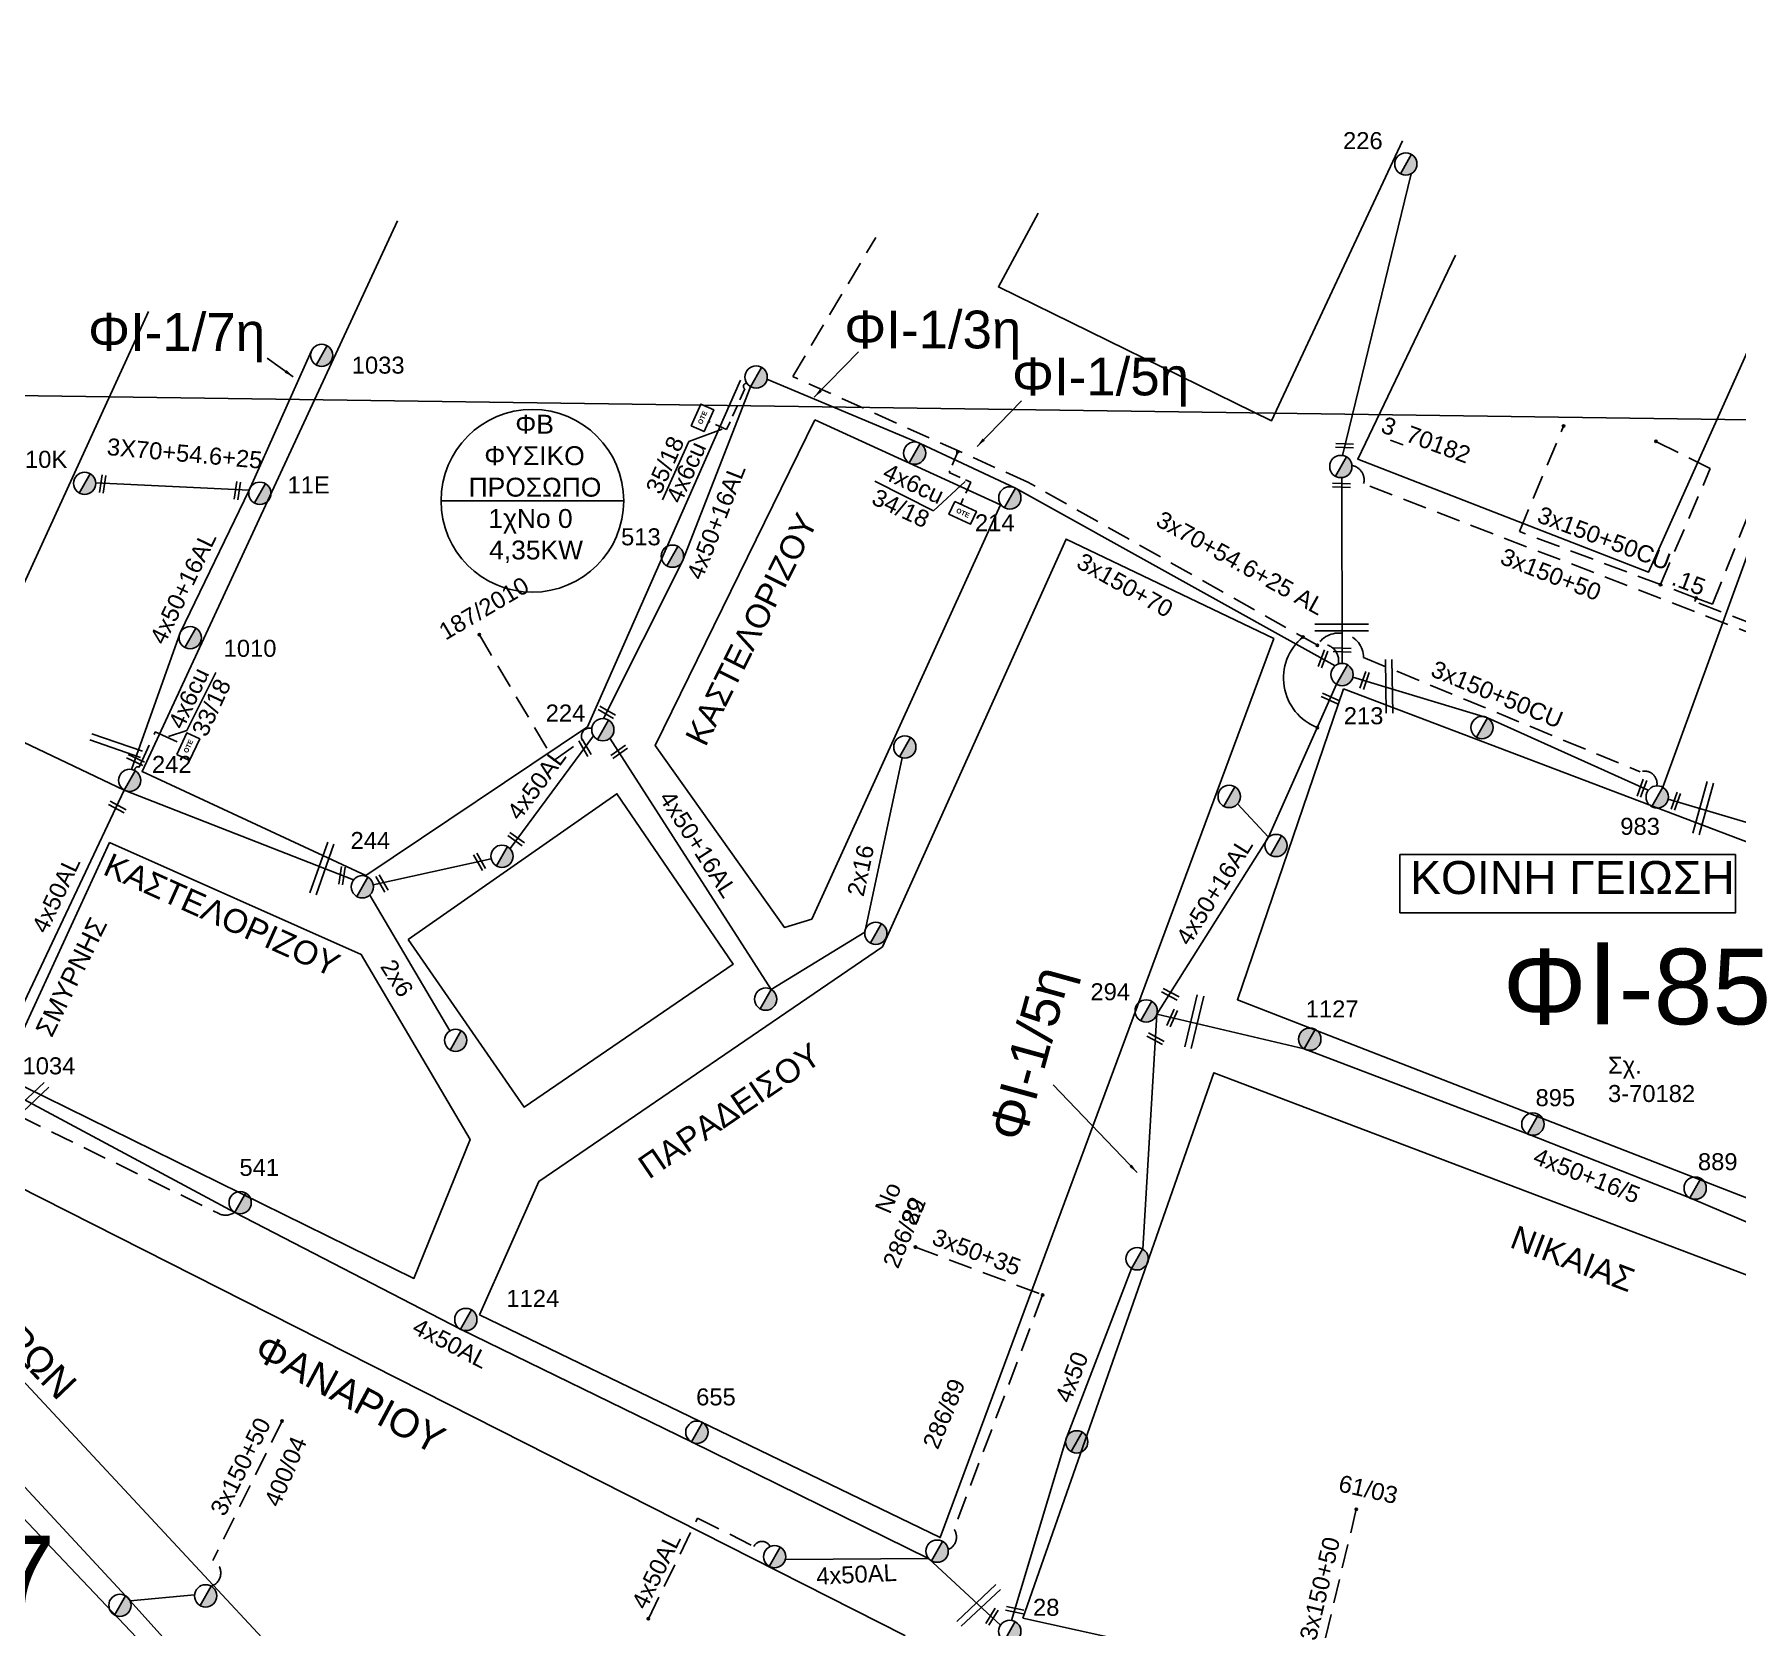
# Model space of a CAD drawing. Header units: millimetres. Extents: x 1091 to 3521, y 1177 to 2968.
# Drawn here: x 2548.9 to 2729.1, y 2382.2 to 2550.8 of the extents above; entities that cross this region are included whole.
import ezdxf
from ezdxf.enums import TextEntityAlignment as Align

# ---------------------------------------------------------------- set-up
doc = ezdxf.new("R2010")
doc.units = ezdxf.units.MM
doc.linetypes.add('DASHED', pattern=[19.05, 12.7, -6.35])
for name, color, linetype, lineweight in [('2x16', 7, 'Continuous', 30), ('2x6', 7, 'SYN_LINE', 30), ('3x150+50', 7, 'Continuous', 30), ('3x150+70', 7, 'Continuous', 30), ('3x65+38+23_5', 7, 'Continuous', 30), ('4x25', 7, 'Continuous', 30), ('4x50', 7, 'Continuous', 30), ('4x50+16_5', 7, 'Continuous', 30), ('Άγνωστα', 7, 'Continuous', 30), ('Γυμνά εναέρια ΧΤ (3Φ) 4x50AL', 7, 'Continuous', 30), ('Γυμνά εναέρια ΧΤ και ΦΟΠ (3Φ)   4x50+16AL', 7, 'Continuous', 30), ('Καλωδια Χ.Τ. 3x50+35', 7, 'Continuous', 30), ('Καλώδια ΧΤ   3x150+50CU', 7, 'DASHED', 30), ('Καλώδια ΧΤ   3x150+70AL', 7, 'DASHED', 30), ('Καλώδια ΧΤ   3x150AL+50CU', 7, 'DASHED', 30), ('Συνεστραμμένα ΧΤ   3x70+54.6+25 AL', 7, 'SYN_LINE', 30), ('Υπόγεια Καλώδια Δικτύου ΧΤ   .15', 7, 'DASHED', 30), ('Υπόγεια καλώδια Παροχών ΧΤ   4x50AL', 7, 'DASHED', 30), ('Υπόγεια καλώδια Παροχών ΧΤ   4x6', 7, 'DASHED', 30)]:
    doc.layers.add(name, color=color, linetype=linetype, lineweight=lineweight)
for name, color, linetype in [('Pillar OTE', 7, 'Continuous'), ('TEXT ΚΑΛΩΔΙΩΝ', 7, 'Continuous'), ('ΑΓΝΩΣΤΟ ΕΝΑΕΡΙΟ ΚΑΛΩΔΙΟ', 7, 'Continuous'), ('ΑΓΝΩΣΤΟ ΥΠΟΓΕΙΟ ΚΑΛΩΔΙΟ', 7, 'DASHED'), ('Επιγραφές - Σχήματα', 7, 'Continuous'), ('Μηχανική τομή', 7, 'Continuous'), ('Στύλος Ξύλινος', 7, 'Continuous'), ('Στύλος Ξύλινος @ 1', 7, 'Continuous'), ('Στύλος ΦΜ', 7, 'Continuous'), ('Στύλος ΦΜ @ 1', 7, 'Continuous'), ('Συνδέσεις', 7, 'Continuous'), ('Τομή', 7, 'Continuous'), ('Υπόβαθρο ΔΕΗ', 7, 'Continuous')]:
    doc.layers.add(name, color=color, linetype=linetype)
doc.styles.add('ar', font='arial.ttf')
doc.styles.add('arial', font='arial.ttf')
doc.styles.get("Standard").update_dxf_attribs({"font": 'arial.ttf', "height": 1.8})
doc.linetypes.add('SYN_LINE', pattern='A,0.5,-0.0001,["/\\/\\/\\/",Standard,S=0.1,R=0,X=0,Y=-0.05],-0.25', length=0.7501)
doc.dimstyles.new('ISO-25', dxfattribs={"dimtxt": 2.5, "dimasz": 2.5, "dimexe": 1.25, "dimexo": 0.625, "dimtad": 1, "dimtxsty": 'Standard', "dimcen": 2.5, "dimadec": 0, "dimazin": 0, "dimtfac": 1, "dimtmove": 0, "dimatfit": 3, "dimfxl": 1, "dimarcsym": 0})

# ---------------------------------------------------------------- blocks, each defined once
blk = doc.blocks.new('ΥΠΑΡΧΩΝ ΤΣΙΜΕΝΤΕΝΙΟΣ ΣΤΥΛΟΣ')
at = {"layer": 'Στύλος ΦΜ'}
blk.add_hatch(color=7, dxfattribs=at).paths.add_polyline_path([(-1.29, -2.28, 0.574793), (2.62, 0, 0.268822), (1.3, 2.27)])
at = {"layer": 'Στύλος ΦΜ', "color": 7}
blk.add_line((-1.29, -2.28), (1.3, 2.27), dxfattribs=at)
blk.add_circle((0, 0), 2.62, dxfattribs=at)
at = {"layer": 'Στύλος ΦΜ', "flags": 4}
for tag, p in [('ΑΡΙΘΜΟΣ', (-4.68, 8.05)), ('ΤΥΠΟΣ', (-4.91, 3.03))]:
    blk.add_attdef(tag, p, '', height=4, dxfattribs=at)
blk = doc.blocks.new('ΥΠΑΡΧΩΝ ΞΥΛΙΝΟΣ ΣΤΥΛΟΣ')
at = {"layer": 'Στύλος Ξύλινος'}
h = blk.add_hatch(color=7, dxfattribs=at)
h.paths.add_polyline_path([(-2.62, 0, 0.270008), (-1.29, -2.28), (1.3, 2.27, 0.576266)])
h.paths.add_polyline_path([(-1.29, -2.28, 0.574793), (2.62, 0, 0.268822), (1.3, 2.27)])
at = {"layer": 'Στύλος Ξύλινος', "color": 7}
blk.add_line((-1.29, -2.28), (1.3, 2.27), dxfattribs=at)
blk.add_circle((0, 0), 2.62, dxfattribs=at)
at = {"layer": 'Στύλος Ξύλινος', "color": 1, "flags": 4}
for tag, p in [('ΑΡΙΘΜΟΣ', (-4.91, 8.6)), ('ΤΥΠΟΣ', (-4.85, 3.39))]:
    blk.add_attdef(tag, p, '', height=4, dxfattribs=at)
blk = doc.blocks.new('_ΣΥΝΔΕΣΗ')
at = {"layer": 'Συνδέσεις', "linetype": 'SYN_LINE', "ltscale": 40}
blk.add_hatch(color=256, dxfattribs=at).paths.add_polyline_path([(0.5, -0.01, 1), (-0.5, -0.01, 1)])
at = {"layer": 'Συνδέσεις'}
blk.add_circle((0, -0.01), 0.5, dxfattribs=at)
blk = doc.blocks.new('ΤΟΜΗ')
at = {"layer": 'Τομή', "ltscale": 40}
for p, q in [((11.33, -0.65), (-11.4, -0.65)), ((11.33, -3.42), (-11.4, -3.42))]:
    blk.add_line(p, q, dxfattribs=at)
blk = doc.blocks.new('ΜΗΧΑΝΙΚΗ ΤΟΜΗ')
at = {"layer": 'Μηχανική τομή', "ltscale": 40}
for p, q in [((-3.79, 1.21), (3.79, 1.21)), ((3.79, -0.34), (-3.79, -0.34))]:
    blk.add_line(p, q, dxfattribs=at)
blk = doc.blocks.new('PILLAR ΟΤΕ')
at = {"layer": 'Pillar OTE', "ltscale": 40}
blk.add_lwpolyline([(-3.31, 2.02), (3.39, 2.02), (3.39, -1.99), (-3.31, -1.99)], close=True, dxfattribs=at)
at = {"layer": 'Pillar OTE', "insert": (-1.81, 0.71), "char_height": 1.3575, "width": 109.961, "attachment_point": 1}
blk.add_mtext('{\\fArial|b1|i0|c161|p34;OTE}', dxfattribs=at)

msp = doc.modelspace()

# ---------------------------------------------------------------- hatches: boundary and pattern name
at = {"layer": 'Pillar OTE', "ltscale": 40}
h = msp.add_hatch(color=256, dxfattribs=at)
h.dxf.hatch_style = 1
h.paths.add_polyline_path([(2646.55, 2506.76), (2646.56, 2506.34), (2646.88, 2506.61)])

# ---------------------------------------------------------------- linework, layer by layer
at = {"lineweight": -3, "ltscale": 0.2}
msp.add_line((2591.96, 2501.4), (2611.29, 2501.4), dxfattribs=at)
msp.add_circle((2601.63, 2501.4), 9.67, dxfattribs=at)
at = {"layer": '2x16', "color": 30, "lineweight": -3, "ltscale": 0.1}
msp.add_lwpolyline([(2626.92, 2449.68), (2636.82, 2455.75), (2640.77, 2474.2)], dxfattribs=at)
at = {"layer": '2x6', "color": 30, "linetype": 'SYN_LINE', "lineweight": -3, "ltscale": 15}
msp.add_lwpolyline([(2584.42, 2459.67), (2592.9, 2445.31)], dxfattribs=at)
at = {"layer": '3x150+50', "color": 133, "linetype": 'DASHED', "lineweight": -3, "ltscale": 0.2}
msp.add_lwpolyline([(2737.07, 2490.11), (2735.31, 2485.55), (2689.63, 2503.22, 0.439609), (2688.39, 2505.14)], format="xyb", dxfattribs=at)
at = {"layer": '3x150+50', "color": 30, "linetype": 'DASHED', "lineweight": -3, "ltscale": 0.2}
msp.add_lwpolyline([(2575.14, 2404.01), (2567.8, 2389.25, -0.684738), (2567.62, 2386.52, 0.710186)], format="xyb", dxfattribs=at)
at = {"layer": '3x150+50', "color": 27, "linetype": 'DASHED', "lineweight": -3, "ltscale": 0.2}
msp.add_lwpolyline([(2688.85, 2394.66), (2684.24, 2375.4), (2691.38, 2373.93, -0.417494), (2693.93, 2373.74, 18.398229)], format="xyb", dxfattribs=at)
at = {"layer": '3x150+70', "color": 2, "linetype": 'DASHED', "lineweight": -3, "ltscale": 0.2}
msp.add_lwpolyline([(2686.93, 2484.11, 0.592147), (2684.73, 2486.12), (2654.07, 2503.38), (2629.19, 2514.56), (2637.99, 2529.28)], format="xyb", dxfattribs=at)
at = {"layer": '3x65+38+23_5', "color": 30, "lineweight": -3, "ltscale": 0.1}
msp.add_lwpolyline([(2721.29, 2471.08), (2733.35, 2504.13), (2744.18, 2528.57)], dxfattribs=at)
at = {"layer": '4x25', "color": 7, "linetype": 'DASHED', "lineweight": -3, "ltscale": 0.2}
msp.add_lwpolyline([(2596.02, 2487.22), (2603.92, 2473.93), (2606.93, 2476.04, -0.644883), (2607.92, 2477.33, 6.443142)], format="xyb", dxfattribs=at)
at = {"layer": '4x50', "color": 2, "lineweight": -3, "ltscale": 0.1}
msp.add_lwpolyline([(2652.37, 2382.91), (2658.17, 2402.22), (2665.07, 2420.16)], dxfattribs=at)
at = {"layer": '4x50+16_5', "color": 30, "lineweight": -3, "ltscale": 0.1}
msp.add_lwpolyline([(2667.74, 2447.07), (2683.35, 2443.39), (2706.97, 2434.4), (2724.15, 2427.63), (2742.91, 2419.67), (2767.43, 2411.75), (2780.14, 2405.95)], dxfattribs=at)
at = {"layer": 'Pillar OTE', "ltscale": 40}
msp.add_lwpolyline([(2646.88, 2506.61), (2646.56, 2506.34), (2646.55, 2506.76), (2646.88, 2506.61)], dxfattribs=at)
at = {"layer": 'ΑΓΝΩΣΤΟ ΕΝΑΕΡΙΟ ΚΑΛΩΔΙΟ', "color": 30, "lineweight": -3, "ltscale": 0.1}
msp.add_lwpolyline([(2688.49, 2482.75), (2702.75, 2478.42), (2719.76, 2470.76)], dxfattribs=at)
at = {"layer": 'ΑΓΝΩΣΤΟ ΥΠΟΓΕΙΟ ΚΑΛΩΔΙΟ', "color": 30, "lineweight": -3, "ltscale": 0.2}
for points in [[(2721.05, 2492.53), (2726.33, 2504.83), (2720.57, 2507.69)], [(2736.01, 2490.52), (2734.6, 2486.9), (2724.68, 2490.73), (2724.83, 2491.11)]]:
    msp.add_lwpolyline(points, dxfattribs=at)
msp.add_lwpolyline([(2726.57, 2490.46), (2731.93, 2503.85, -0.554811), (2733.35, 2504.13, -1.834363)], format="xyb", dxfattribs=at)
at = {"layer": 'Γυμνά εναέρια ΧΤ (3Φ) 4x50AL', "color": 173, "lineweight": -3, "ltscale": 0.1}
for points in [[(2466.58, 2515.93), (2486.63, 2505.6), (2518.85, 2489.63), (2558.42, 2470.78), (2582.71, 2461.27)], [(2544.29, 2440.92), (2558.42, 2470.78)]]:
    msp.add_lwpolyline(points, dxfattribs=at)
at = {"layer": 'Γυμνά εναέρια ΧΤ (3Φ) 4x50AL', "color": 30, "lineweight": -3, "ltscale": 0.1}
for points in [[(2599.27, 2464.59), (2608.09, 2476.54)], [(2584.79, 2460.75), (2597.26, 2463.51)], [(2520.81, 2427.17), (2534.01, 2411.97), (2559.05, 2384.96), (2582.02, 2359.42)]]:
    msp.add_lwpolyline(points, dxfattribs=at)
at = {"layer": 'Γυμνά εναέρια ΧΤ (3Φ) 4x50AL', "color": 5, "lineweight": -3, "ltscale": 0.1}
for points in [[(2721.86, 2469.83), (2735.81, 2465.7), (2750.55, 2460.01), (2778.93, 2448.24)], [(2544.84, 2439.61), (2570.12, 2426.09), (2594.01, 2413.73), (2618.46, 2401.8), (2643.58, 2389.46), (2651.19, 2382.4)], [(2643.58, 2389.46), (2628.42, 2389.35)]]:
    msp.add_lwpolyline(points, dxfattribs=at)
at = {"layer": 'Γυμνά εναέρια ΧΤ (3Φ) 4x50AL', "color": 2, "lineweight": -3, "ltscale": 0.1}
msp.add_lwpolyline([(2679.57, 2465.79), (2676.28, 2469.32)], dxfattribs=at)
at = {"layer": 'Γυμνά εναέρια ΧΤ και ΦΟΠ (3Φ)   4x50+16AL', "color": 133, "lineweight": -3, "ltscale": 0.1}
for points in [[(2687.41, 2506.19), (2694.66, 2536.01)], [(2687.35, 2484.19), (2687.31, 2503.85)]]:
    msp.add_lwpolyline(points, dxfattribs=at)
at = {"layer": 'Γυμνά εναέρια ΧΤ και ΦΟΠ (3Φ)   4x50+16AL', "color": 62, "lineweight": -3, "ltscale": 0.1}
msp.add_lwpolyline([(2559.21, 2472.97), (2564.35, 2487.42), (2571.64, 2502.51), (2578.21, 2517.2)], dxfattribs=at)
at = {"layer": 'Γυμνά εναέρια ΧΤ και ΦΟΠ (3Φ)   4x50+16AL', "color": 30, "lineweight": -3, "ltscale": 0.1}
for points in [[(2609.15, 2478.35), (2617.51, 2495), (2624.74, 2513.48)], [(2609.84, 2476.27), (2626.92, 2449.68)]]:
    msp.add_lwpolyline(points, dxfattribs=at)
at = {"layer": 'Γυμνά εναέρια ΧΤ και ΦΟΠ (3Φ)   4x50+16AL', "color": 2, "lineweight": -3, "ltscale": 0.1}
msp.add_lwpolyline([(2666.24, 2422.21), (2667.74, 2447.07), (2679.57, 2465.79), (2686.77, 2481.99)], dxfattribs=at)
at = {"layer": 'Επιγραφές - Σχήματα', "color": 173, "lineweight": -3}
msp.add_lwpolyline([(2693.47, 2457.78), (2728.98, 2457.78), (2728.98, 2463.96), (2693.47, 2463.96)], close=True, dxfattribs=at)
at = {"layer": 'Καλωδια Χ.Τ. 3x50+35', "color": 5, "linetype": 'DASHED', "lineweight": -3, "ltscale": 0.2}
msp.add_lwpolyline([(2642.19, 2422.41), (2655.65, 2417.36)], dxfattribs=at)
at = {"layer": 'Καλώδια ΧΤ   3x150+50CU', "color": 30, "lineweight": -3, "ltscale": 0.2}
for points in [[(2706.12, 2498.14), (2710.79, 2509.3)], [(2721.05, 2492.53), (2706.12, 2498.14)]]:
    msp.add_lwpolyline(points, dxfattribs=at)
at = {"layer": 'Καλώδια ΧΤ   3x150+50CU', "color": 2, "lineweight": -3, "ltscale": 0.2}
msp.add_lwpolyline([(2684.73, 2486.12, -0.755338), (2689.63, 2484.81), (2718.89, 2472.72, -0.576795), (2720.67, 2471.24, -9.562457)], format="xyb", dxfattribs=at)
at = {"layer": 'Καλώδια ΧΤ   3x150+70AL', "color": 5, "lineweight": -3, "ltscale": 0.2}
msp.add_lwpolyline([(2515.36, 2393.11), (2520.05, 2390.35), (2530.9, 2410.26, -0.256408), (2532.87, 2414.66), (2543.87, 2437.98), (2568.44, 2425.96, 0.273752), (2570.12, 2426.09)], format="xyb", dxfattribs=at)
at = {"layer": 'Καλώδια ΧΤ   3x150AL+50CU', "color": 5, "lineweight": -3, "ltscale": 0.2}
msp.add_lwpolyline([(2655.65, 2417.36), (2646.26, 2392.55, -0.485893), (2645.64, 2390.4, -5.496173)], format="xyb", dxfattribs=at)
at = {"layer": 'Συνεστραμμένα ΧΤ   3x70+54.6+25 AL', "color": 30, "linetype": 'SYN_LINE', "lineweight": -3, "ltscale": 15}
msp.add_lwpolyline([(2626.47, 2514.26), (2642.69, 2507.47), (2652.77, 2502.73), (2686.61, 2483.93)], dxfattribs=at)
at = {"layer": 'Συνεστραμμένα ΧΤ   3x70+54.6+25 AL', "color": 62, "lineweight": -3, "ltscale": 15}
msp.add_lwpolyline([(2571.64, 2502.51), (2555.41, 2503.3)], dxfattribs=at)
at = {"layer": 'Συνεστραμμένα ΧΤ   3x70+54.6+25 AL', "color": 30, "linetype": 'SYN_LINE', "lineweight": -3, "ltscale": 8}
msp.add_lwpolyline([(2559.05, 2384.96), (2565.87, 2385.62)], dxfattribs=at)
at = {"layer": 'Υπόβαθρο ΔΕΗ', "lineweight": -3, "ltscale": 0.1}
for points in [[(2458.14, 2950.97), (2438.62, 2514.07), (3389.31, 2500.74)], [(2693.73, 2539.51), (2679.86, 2509.86), (2650.97, 2524.04), (2655.17, 2531.83)], [(2623.66, 2514.17), (2607.46, 2477.47), (2584.01, 2461.75), (2560.32, 2472.75), (2587.34, 2531.04)], [(2732.09, 2521.28), (2719.78, 2493.84), (2689, 2505.82), (2699.37, 2527.4)], [(2560.99, 2521.44), (2542.41, 2480.91), (2498.38, 2501.79), (2501.18, 2509.09), (2515.87, 2518.4)]]:
    msp.add_lwpolyline(points, dxfattribs=at)
for points in [[(2631.52, 2509.98), (2614.63, 2475.5), (2628.32, 2456.25), (2631.2, 2457.11), (2651.19, 2500.98)], [(2596.04, 2415.26), (2602.31, 2429.37), (2638.7, 2454.21), (2658.13, 2497.35), (2680.12, 2486.82), (2644.81, 2391.67)], [(2687.5, 2481.5), (2676.27, 2448.6), (2766.08, 2413.65), (2778.42, 2447.01)], [(2588.5, 2454.97), (2610.59, 2470.4), (2622.9, 2452.36), (2600.75, 2437.23)], [(2556.86, 2465.23), (2583.51, 2453.38), (2595.03, 2433.81), (2589.09, 2419.1), (2545.52, 2440.55)], [(2653.57, 2383.15), (2673.77, 2440.87), (2763.16, 2406.95), (2746.38, 2362.63)], [(2622.87, 2332.55), (2641.05, 2381.31), (2541.61, 2431.64), (2536.25, 2420.53), (2618.24, 2332.49)], [(2532.92, 2409.36), (2515.22, 2376.89), (2540.95, 2348.44), (2566.76, 2373.69)]]:
    msp.add_lwpolyline(points, close=True, dxfattribs=at)
at = {"layer": 'Υπόβαθρο ΔΕΗ', "lineweight": -3}
msp.add_arc((2686.77, 2482.64), 5.62, 129.3839, 248.7089, dxfattribs=at)
at = {"layer": 'Υπόγεια Καλώδια Δικτύου ΧΤ   .15', "color": 30, "lineweight": -3, "ltscale": 0.2}
for points in [[(2724.83, 2491.11), (2721.05, 2492.53)], [(2724.83, 2491.11), (2726.57, 2490.46)]]:
    msp.add_lwpolyline(points, dxfattribs=at)
at = {"layer": 'Υπόγεια καλώδια Παροχών ΧΤ   4x50AL', "color": 5, "lineweight": -3, "ltscale": 0.2}
msp.add_lwpolyline([(2613.92, 2383.08), (2619.12, 2393.74), (2625.09, 2390.72, -0.643011), (2626.79, 2390.73, 4.66337)], format="xyb", dxfattribs=at)
at = {"layer": 'Υπόγεια καλώδια Παροχών ΧΤ   4x6', "color": 30, "linetype": 'DASHED', "lineweight": -3, "ltscale": 0.1}
msp.add_lwpolyline([(2624.35, 2513.83, 0.833768), (2624.13, 2513.24), (2622.19, 2508.95), (2620.29, 2509.81)], format="xyb", dxfattribs=at)
at = {"layer": 'Υπόγεια καλώδια Παροχών ΧΤ   4x6', "color": 2, "linetype": 'DASHED', "lineweight": -3, "ltscale": 0.1}
msp.add_lwpolyline([(2646.71, 2506.69), (2646.56, 2506.34), (2645.75, 2504.41), (2648.05, 2503.36), (2647.01, 2501.1)], dxfattribs=at)
at = {"layer": 'Υπόγεια καλώδια Παροχών ΧΤ   4x6', "color": 62, "linetype": 'DASHED', "lineweight": -3, "ltscale": 0.2}
msp.add_lwpolyline([(2559.54, 2472.85, -0.632451), (2560, 2473.21), (2561.71, 2476.96), (2564.5, 2475.68)], format="xyb", dxfattribs=at)

# ---------------------------------------------------------------- block references
at = {"layer": 'Pillar OTE', "xscale": 0.375, "yscale": 0.375, "zscale": 0.375}
for p, rotation in [((2619.63, 2510.16), 66), ((2647.16, 2500.13), 335.0000000000001), ((2565.2, 2475.37), 65)]:
    msp.add_blockref('PILLAR ΟΤΕ', p, dxfattribs=dict(at, rotation=rotation))
at = {"layer": 'Μηχανική τομή', "lineweight": -3, "xscale": 0.2499999999999679, "yscale": 0.2499999999999679, "zscale": 0.2499999999999679}
for p, rotation in [((2687.61, 2507.13), 358.2836341278995), ((2556.03, 2503.19), 261.1700827941315), ((2570.29, 2502.5), 261.1700827941315), ((2687.29, 2502.92), 358.2836341278995), ((2685.22, 2484.72), 249.5308041689858), ((2687.36, 2485.5), 358.2836341278995), ((2689.63, 2482.43), 250.6093272368996), ((2686.03, 2480.38), 336.2621287700493), ((2609.45, 2478.92), 329.8569808665512), ((2607.11, 2475.21), 299.9824876120365), ((2610.76, 2474.91), 215.1588242886265), ((2559.58, 2473.87), 335.5310688139585), ((2718.99, 2471.02), 250.2445668244449), ((2722.57, 2469.64), 250.2445668244449), ((2557.64, 2468.89), 331.5564028276298), ((2599.84, 2465.49), 324.4736270499782), ((2581.38, 2461.74), 261.1700827941315), ((2595.95, 2463.14), 299.9824876120365), ((2585.62, 2460.86), 299.9824876120365), ((2669.21, 2449.26), 152.0140779893929), ((2669.47, 2446.61), 66.07573531577206), ((2667.65, 2444.56), 152.0140779893929), ((2650.2, 2383.35), 238.3591332110774), ((2652.72, 2384.1), 168.2307281073891)]:
    msp.add_blockref('ΜΗΧΑΝΙΚΗ ΤΟΜΗ', p, dxfattribs=dict(at, rotation=rotation))
at = {"layer": 'Στύλος Ξύλινος @ 1', "lineweight": -3, "ltscale": 40}
ref = msp.add_blockref('ΥΠΑΡΧΩΝ ΞΥΛΙΝΟΣ ΣΤΥΛΟΣ', (2683.93, 2444.42), dxfattribs=dict(at, xscale=0.4499999999998181, yscale=0.4499999999998181, zscale=0.4499999999998181))
ref.add_attrib('ΑΡΙΘΜΟΣ', '1127', (2683.5, 2446.72), dxfattribs={"layer": 'Στύλος Ξύλινος', "height": 1.8, "flags": 4})
at = {"layer": 'Στύλος Ξύλινος @ 1', "lineweight": -3, "ltscale": 40, "xscale": 0.4499999999998181, "yscale": 0.4499999999998181, "zscale": 0.4499999999998181}
msp.add_blockref('ΥΠΑΡΧΩΝ ΞΥΛΙΝΟΣ ΣΤΥΛΟΣ', (2659.26, 2401.8), dxfattribs=at)
at = {"layer": 'Στύλος ΦΜ @ 1', "lineweight": -3, "ltscale": 40}
ref = msp.add_blockref('ΥΠΑΡΧΩΝ ΤΣΙΜΕΝΤΕΝΙΟΣ ΣΤΥΛΟΣ', (2694.1, 2537.05), dxfattribs=dict(at, xscale=0.4499999999998181, yscale=0.4499999999998181, zscale=0.4499999999998181))
ref.add_attrib('ΑΡΙΘΜΟΣ', '226', (2687.45, 2538.62), dxfattribs={"layer": 'Στύλος ΦΜ', "height": 1.8, "flags": 4})
ref = msp.add_blockref('ΥΠΑΡΧΩΝ ΤΣΙΜΕΝΤΕΝΙΟΣ ΣΤΥΛΟΣ', (2579.32, 2516.8), dxfattribs=dict(at, xscale=0.4499999999998181, yscale=0.4499999999998181, zscale=0.4499999999998181))
ref.add_attrib('ΤΥΠΟΣ', '1033', (2582.51, 2514.86), dxfattribs={"layer": 'Στύλος ΦΜ', "height": 1.8, "flags": 4})
at = {"layer": 'Στύλος ΦΜ @ 1', "lineweight": -3, "ltscale": 40, "xscale": 0.4499999999998181, "yscale": 0.4499999999998181, "zscale": 0.4499999999998181}
for p in [(2625.32, 2514.5), (2642.1, 2506.45), (2687.22, 2505.03), (2702.16, 2477.4), (2641.06, 2475.34), (2675.4, 2470.11), (2598.41, 2463.78), (2680.36, 2464.92), (2637.99, 2455.63), (2626.33, 2448.66), (2593.51, 2444.3), (2665.65, 2421.18), (2627.28, 2389.65), (2644.48, 2390.23), (2557.97, 2384.5), (2567.04, 2385.5)]:
    msp.add_blockref('ΥΠΑΡΧΩΝ ΤΣΙΜΕΝΤΕΝΙΟΣ ΣΤΥΛΟΣ', p, dxfattribs=at)
at = {"layer": 'Στύλος ΦΜ @ 1', "lineweight": -3, "ltscale": 40}
ref = msp.add_blockref('ΥΠΑΡΧΩΝ ΤΣΙΜΕΝΤΕΝΙΟΣ ΣΤΥΛΟΣ', (2554.23, 2503.25), dxfattribs=dict(at, xscale=0.4499999999998181, yscale=0.4499999999998181, zscale=0.4499999999998181))
ref.add_attrib('ΑΡΙΘΜΟΣ', '10Κ', (2547.92, 2504.89), dxfattribs={"layer": 'Στύλος ΦΜ', "height": 1.8, "flags": 4})
ref = msp.add_blockref('ΥΠΑΡΧΩΝ ΤΣΙΜΕΝΤΕΝΙΟΣ ΣΤΥΛΟΣ', (2572.78, 2502.2), dxfattribs=dict(at, xscale=0.4499999999998181, yscale=0.4499999999998181, zscale=0.4499999999998181))
ref.add_attrib('ΤΥΠΟΣ', '11Ε', (2575.71, 2502.18), dxfattribs={"layer": 'Στύλος ΦΜ', "height": 1.8, "flags": 4})
ref = msp.add_blockref('ΥΠΑΡΧΩΝ ΤΣΙΜΕΝΤΕΝΙΟΣ ΣΤΥΛΟΣ', (2652.18, 2501.71), dxfattribs=dict(at, xscale=0.4499999999998181, yscale=0.4499999999998181, zscale=0.4499999999998181))
ref.add_attrib('ΑΡΙΘΜΟΣ', '214', (2648.48, 2498.17), dxfattribs={"layer": 'Στύλος ΦΜ', "height": 1.8, "flags": 4})
ref = msp.add_blockref('ΥΠΑΡΧΩΝ ΤΣΙΜΕΝΤΕΝΙΟΣ ΣΤΥΛΟΣ', (2616.46, 2495.54), dxfattribs=dict(at, xscale=0.4499999999998181, yscale=0.4499999999998181, zscale=0.4499999999998181))
ref.add_attrib('ΑΡΙΘΜΟΣ', '513', (2611.02, 2496.69), dxfattribs={"layer": 'Στύλος ΦΜ', "height": 1.8, "flags": 4})
ref = msp.add_blockref('ΥΠΑΡΧΩΝ ΤΣΙΜΕΝΤΕΝΙΟΣ ΣΤΥΛΟΣ', (2565.41, 2486.91), dxfattribs=dict(at, xscale=0.4499999999998181, yscale=0.4499999999998181, zscale=0.4499999999998181))
ref.add_attrib('ΤΥΠΟΣ', '1010', (2568.95, 2484.89), dxfattribs={"layer": 'Στύλος ΦΜ', "height": 1.8, "flags": 4})
ref = msp.add_blockref('ΥΠΑΡΧΩΝ ΤΣΙΜΕΝΤΕΝΙΟΣ ΣΤΥΛΟΣ', (2687.35, 2483.01), dxfattribs=dict(at, xscale=0.4499999999998181, yscale=0.4499999999998181, zscale=0.4499999999998181))
ref.add_attrib('ΑΡΙΘΜΟΣ', '213', (2687.53, 2477.75), dxfattribs={"layer": 'Στύλος ΦΜ', "height": 1.8, "flags": 4})
ref = msp.add_blockref('ΥΠΑΡΧΩΝ ΤΣΙΜΕΝΤΕΝΙΟΣ ΣΤΥΛΟΣ', (2609.09, 2477.17), dxfattribs=dict(at, xscale=0.4499999999998181, yscale=0.4499999999998181, zscale=0.4499999999998181))
ref.add_attrib('ΑΡΙΘΜΟΣ', '224', (2603.04, 2478.04), dxfattribs={"layer": 'Στύλος ΦΜ', "height": 1.8, "flags": 4})
ref = msp.add_blockref('ΥΠΑΡΧΩΝ ΤΣΙΜΕΝΤΕΝΙΟΣ ΣΤΥΛΟΣ', (2559, 2471.81), dxfattribs=dict(at, xscale=0.4499999999998181, yscale=0.4499999999998181, zscale=0.4499999999998181))
ref.add_attrib('ΑΡΙΘΜΟΣ', '242', (2561.36, 2472.6), dxfattribs={"layer": 'Στύλος ΦΜ', "height": 1.8, "flags": 4})
ref = msp.add_blockref('ΥΠΑΡΧΩΝ ΤΣΙΜΕΝΤΕΝΙΟΣ ΣΤΥΛΟΣ', (2720.71, 2470.06), dxfattribs=dict(at, xscale=0.4499999999998181, yscale=0.4499999999998181, zscale=0.4499999999998181))
ref.add_attrib('ΑΡΙΘΜΟΣ', '983', (2716.8, 2466.05), dxfattribs={"layer": 'Στύλος ΦΜ', "height": 1.8, "flags": 4})
ref = msp.add_blockref('ΥΠΑΡΧΩΝ ΤΣΙΜΕΝΤΕΝΙΟΣ ΣΤΥΛΟΣ', (2583.63, 2460.55), dxfattribs=dict(at, xscale=0.4499999999998181, yscale=0.4499999999998181, zscale=0.4499999999998181))
ref.add_attrib('ΑΡΙΘΜΟΣ', '244', (2582.38, 2464.55), dxfattribs={"layer": 'Στύλος ΦΜ', "height": 1.8, "flags": 4})
ref = msp.add_blockref('ΥΠΑΡΧΩΝ ΤΣΙΜΕΝΤΕΝΙΟΣ ΣΤΥΛΟΣ', (2666.61, 2447.41), dxfattribs=dict(at, xscale=0.4499999999998181, yscale=0.4499999999998181, zscale=0.4499999999998181))
ref.add_attrib('ΑΡΙΘΜΟΣ', '294', (2660.71, 2448.54), dxfattribs={"layer": 'Στύλος ΦΜ', "height": 1.8, "flags": 4})
ref = msp.add_blockref('ΥΠΑΡΧΩΝ ΤΣΙΜΕΝΤΕΝΙΟΣ ΣΤΥΛΟΣ', (2543.7, 2439.9), dxfattribs=dict(at, xscale=0.4499999999998181, yscale=0.4499999999998181, zscale=0.4499999999998181))
ref.add_attrib('ΤΥΠΟΣ', '1034', (2547.66, 2440.7), dxfattribs={"layer": 'Στύλος ΦΜ', "height": 1.8, "flags": 4})
ref = msp.add_blockref('ΥΠΑΡΧΩΝ ΤΣΙΜΕΝΤΕΝΙΟΣ ΣΤΥΛΟΣ', (2707.55, 2435.43), dxfattribs=dict(at, xscale=0.4499999999998181, yscale=0.4499999999998181, zscale=0.4499999999998181))
ref.add_attrib('ΑΡΙΘΜΟΣ', '895', (2707.83, 2437.33), dxfattribs={"layer": 'Στύλος ΦΜ', "height": 1.8, "flags": 4})
ref = msp.add_blockref('ΥΠΑΡΧΩΝ ΤΣΙΜΕΝΤΕΝΙΟΣ ΣΤΥΛΟΣ', (2724.73, 2428.65), dxfattribs=dict(at, xscale=0.4499999999998181, yscale=0.4499999999998181, zscale=0.4499999999998181))
ref.add_attrib('ΑΡΙΘΜΟΣ', '889', (2725.02, 2430.55), dxfattribs={"layer": 'Στύλος ΦΜ', "height": 1.8, "flags": 4})
ref = msp.add_blockref('ΥΠΑΡΧΩΝ ΤΣΙΜΕΝΤΕΝΙΟΣ ΣΤΥΛΟΣ', (2570.7, 2427.12), dxfattribs=dict(at, xscale=0.4499999999998181, yscale=0.4499999999998181, zscale=0.4499999999998181))
ref.add_attrib('ΤΥΠΟΣ', '541', (2570.62, 2429.95), dxfattribs={"layer": 'Στύλος ΦΜ', "height": 1.8, "flags": 4})
ref = msp.add_blockref('ΥΠΑΡΧΩΝ ΤΣΙΜΕΝΤΕΝΙΟΣ ΣΤΥΛΟΣ', (2594.59, 2414.75), dxfattribs=dict(at, xscale=0.4499999999998181, yscale=0.4499999999998181, zscale=0.4499999999998181))
ref.add_attrib('ΤΥΠΟΣ', '1124', (2598.88, 2416.09), dxfattribs={"layer": 'Στύλος ΦΜ', "height": 1.8, "flags": 4})
ref = msp.add_blockref('ΥΠΑΡΧΩΝ ΤΣΙΜΕΝΤΕΝΙΟΣ ΣΤΥΛΟΣ', (2619.05, 2402.82), dxfattribs=dict(at, xscale=0.4499999999998181, yscale=0.4499999999998181, zscale=0.4499999999998181))
ref.add_attrib('ΤΥΠΟΣ', '655', (2618.97, 2405.66), dxfattribs={"layer": 'Στύλος ΦΜ', "height": 1.8, "flags": 4})
ref = msp.add_blockref('ΥΠΑΡΧΩΝ ΤΣΙΜΕΝΤΕΝΙΟΣ ΣΤΥΛΟΣ', (2652.17, 2381.75), dxfattribs=dict(at, xscale=0.4499999999998181, yscale=0.4499999999998181, zscale=0.4499999999998181))
ref.add_attrib('ΤΥΠΟΣ', '28', (2654.63, 2383.39), dxfattribs={"layer": 'Στύλος ΦΜ', "height": 1.8, "flags": 4})
at = {"layer": 'Συνδέσεις', "lineweight": -3, "xscale": 0.25, "yscale": 0.25, "zscale": 0.25}
for p in [(2710.79, 2509.31), (2720.58, 2507.69), (2721.05, 2492.53), (2724.83, 2491.11), (2596.02, 2487.23), (2683.21, 2486.98), (2684.74, 2486.12), (2684.73, 2477.41), (2642.19, 2422.41), (2655.65, 2417.36), (2575.14, 2404.01), (2688.85, 2394.66), (2613.92, 2383.08)]:
    msp.add_blockref('_ΣΥΝΔΕΣΗ', p, dxfattribs=at)
at = {"layer": 'Τομή', "lineweight": -3, "xscale": 0.25, "yscale": 0.25, "zscale": 0.25}
msp.add_blockref('ΤΟΜΗ', (2687.31, 2488.5), dxfattribs=at)
at = {"layer": 'Τομή', "lineweight": -3}
for p, xscale, yscale, zscale, rotation in [((2691.81, 2481.76), 0.25, 0.25, 0.25, 90.86232596321378), ((2557.74, 2475.97), 0.25, 0.25, 0.25, 341.0423329372885), ((2725.09, 2469.01), 0.25, 0.25, 0.25, 74.41397544564761), ((2578.88, 2462.66), 0.25, 0.25, 0.25, 70.68373583370911), ((2672.2, 2446.16), 0.2499999999999999, 0.2499999999999999, 0.2499999999999999, 256.6934289991664), ((2547.79, 2438.01), 0.25, 0.25, 0.25, 43.29656259847264), ((2648.53, 2384.87), 0.25, 0.25, 0.25, 43.29656259847264)]:
    msp.add_blockref('ΤΟΜΗ', p, dxfattribs=dict(at, xscale=xscale, yscale=yscale, zscale=zscale, rotation=rotation))

# ---------------------------------------------------------------- texts
at = {"lineweight": -3, "ltscale": 40, "attachment_point": 1, "style": 'arial'}
for s, insert, char_height, width, rotation in [('ΚΑΣΤΕΛΟΡΙΖΟΥ', (2617.72, 2476.37), 2.5, 64.8866, 63.5041), ('ΚΑΣΤΕΛΟΡΙΖΟΥ', (2557.06, 2464.2), 2.5, 64.8866, 335.8212), ('ΠΑΡΑΔΕΙΣΟΥ', (2612.56, 2431.6), 2.5, 64.8866, 34.259), ('ΝΙΚΑΙΑΣ', (2705.86, 2424.78), 2.5, 20.8587, 339.1913), ('ΦΕΙΡΩΝ', (2542.39, 2419.84), 3, 64.8866, 313.7747), ('ΦΑΝΑΡΙΟΥ', (2573.34, 2413.4), 3, 64.8866, 331.8448)]:
    msp.add_mtext(s, dxfattribs=dict(at, insert=insert, char_height=char_height, width=width, rotation=rotation))
at = {"layer": 'TEXT ΚΑΛΩΔΙΩΝ', "lineweight": -3, "ltscale": 0.1, "style": 'arial'}
for s, rotation, p in [('3Χ70+54.6+25', 354.924, (2564.83, 2506.42)), ('4x50+16AL', 68.6421, (2621.08, 2499.19)), (' 3x150+50CU', 339.4083, (2714.76, 2497.57)), (' 3x70+54.6+25 AL', 330.9435, (2676.3, 2494.99)), ('4x50+16AL', 64.2043, (2564.65, 2492.19)), ('3x150+70', 330.6196, (2664.37, 2492.48)), ('3x150+50', 338.8535, (2709.46, 2493.62)), ('.15', 339.4083, (2724.06, 2492.78)), (' 3x150+50CU', 337.5559, (2703.44, 2481.05)), (' 4x50AL', 53.5584, (2601.86, 2471.13)), ('4x50+16AL', 302.7065, (2619.18, 2465.06)), ('2x16', 77.9083, (2636.38, 2462.28)), ('4x50+16AL', 57.7023, (2673.83, 2460.08)), (' 4x50AL', 64.6681, (2551.05, 2459.41)), ('2x6', 302.1187, (2587.31, 2450.88)), ('4x50+16/5', 338.468, (2713.26, 2429.99)), (' 3x50+35', 339.4216, (2648.34, 2422.02)), (' 4x50AL', 332.6328, (2592.66, 2412.4)), ('4x50', 68.9535, (2658.72, 2408.66)), ('3x150+50', 63.5401, (2570.73, 2399.19)), (' 4x50AL', 63.7149, (2614.58, 2387.83)), ('3x150+50', 76.5584, (2684.99, 2386.27)), (' 4x50AL', 2.8608, (2635.59, 2387.76))]:
    msp.add_text(s, height=1.8, rotation=rotation, dxfattribs=at).set_placement(p, align=Align.MIDDLE_CENTER)
at = {"layer": 'Άγνωστα', "color": 7, "lineweight": -3, "char_height": 1.8, "attachment_point": 1}
for s, heights, insert, rotation in [('3_70182', [0.73], (2691.95, 2510.39), 339.7664), ('187/2010', [0.73], (2591.52, 2488.14), 30.4981), ('286/89', [0.577], (2638.67, 2420.72), 67.2672), ('286/89', [0.577], (2642.89, 2401.58), 67.2672), ('400/04', [1.99], (2573.18, 2395.47), 67.2672), ('61/03', [1.99], (2687.25, 2398.34), 347.3915)]:
    msp.add_mtext_dynamic_manual_height_columns(s, width=1.8, gutter_width=2.31, heights=heights, dxfattribs=dict(at, insert=insert, rotation=rotation))
at = {"layer": 'Άγνωστα', "color": 7, "lineweight": -3}
note = msp.add_mtext_dynamic_manual_height_columns('Σχ. ', width=1.8, gutter_width=2.31, heights=[0.73, 0], dxfattribs=dict(at, insert=(2711.39, 2442.57), char_height=1.8, attachment_point=1))
for column, words in zip(note.columns.linked_columns, ['3-70182']):
    column.text = words
note = msp.add_mtext_dynamic_manual_height_columns('No ', width=1.8, gutter_width=2.31, heights=[0.73, 0], dxfattribs=dict(at, insert=(2636.22, 2422.73), char_height=1.8, attachment_point=1, rotation=67))
for column, words in zip(note.columns.linked_columns, ['22']):
    column.text = words
at = {"layer": 'Επιγραφές - Σχήματα', "lineweight": -3, "ltscale": 0.2, "char_height": 4, "width": 19.6719, "attachment_point": 1}
for s, insert in [('ΦΙ-1/7η', (2554.59, 2521.27)), ('ΦΙ-1/3η', (2634.64, 2521.53)), ('ΦΙ-1/5η', (2652.4, 2516.56))]:
    msp.add_mtext(s, dxfattribs=dict(at, insert=insert))
at = {"layer": 'Επιγραφές - Σχήματα', "color": 173, "lineweight": -3, "insert": (2694.56, 2463.28), "char_height": 3.5, "width": 35.1311, "attachment_point": 1}
msp.add_mtext('KOINH ΓΕΙΩΣΗ', dxfattribs=at)
at = {"layer": 'Επιγραφές - Σχήματα', "ltscale": 0.2, "insert": (2548.95, 2445.37), "char_height": 2, "width": 22.6701, "attachment_point": 1, "rotation": 64.0411, "style": 'ar'}
msp.add_mtext('ΣΜΥΡΝΗΣ', dxfattribs=at)
at = {"layer": 'Επιγραφές - Σχήματα', "lineweight": -3, "ltscale": 0.2, "insert": (2649.82, 2434.39), "char_height": 4, "width": 19.6719, "attachment_point": 1, "rotation": 74.6536}
msp.add_mtext('ΦΙ-1/5η', dxfattribs=at)
at = {"layer": 'Υπόβαθρο ΔΕΗ', "lineweight": -3, "char_height": 2, "attachment_point": 1}
for s, heights, insert in [('{\\W8.64836; }ΦΒ \\P{\\W4.42067; }ΦΥΣΙΚΟ \\P{\\W2.28183; }ΠΡΟΣΩΠΟ', [9.11], (2593.11, 2510.51)), ('{\\W5.64925; }1χΝο 0\\P{\\W5.75643; }4,35KW', [0], (2592.59, 2500.53))]:
    msp.add_mtext_dynamic_manual_height_columns(s, width=17.2548, gutter_width=12.5, heights=heights, dxfattribs=dict(at, insert=insert))
at = {"layer": 'Υπόβαθρο ΔΕΗ', "lineweight": -3, "char_height": 8, "width": 84.6573, "attachment_point": 1}
for s, insert in [('Φ{\\H1.0833x;Ι}-85', (2704.34, 2454.66)), ('Φ{\\H1.0833x;Ι}-37', (2522.66, 2392.53))]:
    msp.add_mtext(s, dxfattribs=dict(at, insert=insert))
at = {"layer": 'Υπόγεια καλώδια Παροχών ΧΤ   4x50AL', "color": 7, "ltscale": 0.2, "char_height": 1.8, "attachment_point": 1}
for s, insert, rotation in [('35/18', (2613.56, 2502.69), 66), ('4x6cu', (2615.71, 2501.73), 66), ('4x6cu', (2639.33, 2505.46), 335), ('34/18', (2638.17, 2502.76), 335), ('4x6cu', (2563.01, 2477.85), 65), ('33/18', (2565.5, 2477.06), 65)]:
    msp.add_mtext_dynamic_manual_height_columns(s, width=1.8, gutter_width=12.5, heights=[0.118], dxfattribs=dict(at, insert=insert, rotation=rotation))

# ---------------------------------------------------------------- leaders
at = {"layer": 'Επιγραφές - Σχήματα', "lineweight": -3, "ltscale": 40}
for points in [[(2631.46, 2512.36), (2636.17, 2517.16)], [(2576.32, 2514.52), (2573.54, 2516.5)], [(2648.71, 2507.16), (2653.41, 2511.97)], [(2665.64, 2430.32), (2656.78, 2439.58)]]:
    msp.add_leader(points, dimstyle='ISO-25', override={"dimasz": 1, "dimtad": 0}, dxfattribs=at)
at = {"layer": 'Επιγραφές - Σχήματα'}
for points, override in [([(2621.72, 2508.99), (2618.21, 2507.67), (2615.4, 2501.49)], {"dimasz": 0.1, "dimgap": 0.625, "dimtad": 0}), ([(2647.44, 2503.46), (2644.11, 2500.35), (2637.88, 2503.49)], {"dimasz": 0.1, "dimgap": 0.625, "dimtad": 0}), ([(2563.11, 2476.45), (2565.07, 2477.08), (2568.13, 2483.23)], {"dimasz": 0.5, "dimgap": 0.625, "dimtad": 0})]:
    msp.add_leader(points, dimstyle='ISO-25', override=override, dxfattribs=at)

doc.saveas('drawing.dxf')
